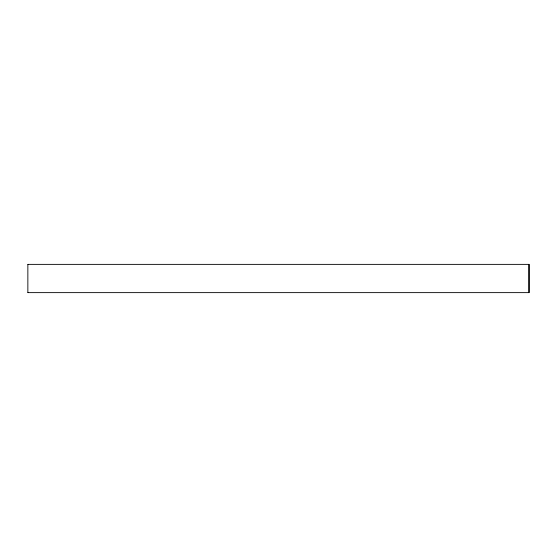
<?xml version="1.0" encoding="UTF-8"?>
<svg xmlns="http://www.w3.org/2000/svg" width="557" height="557" viewBox="0 0 557 557"><rect width="100%" height="100%" fill="white"/><g stroke="black" fill="none" stroke-linecap="round" stroke-linejoin="round"><path stroke-width="0.84" d="M27.968 264.373L529.15 264.373L529.15 292.627L27.968 292.627M528.885 264.373L528.885 292.627M27.857 264.373L27.857 292.627"/></g></svg>
